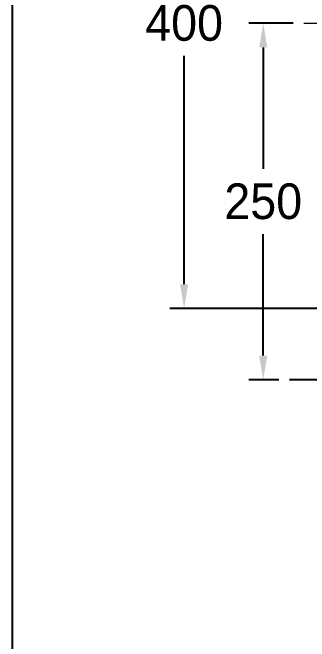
# Model space of a CAD drawing. Header units: millimetres. Extents: x 0 to 1800, y -67 to 2530.
# Drawn here: x 0 to 208.2, y 1128.9 to 1569.7 of the extents above; entities that cross this region are included whole.
import ezdxf
from ezdxf.lldxf.tags import DXFTag

# ---------------------------------------------------------------- set-up
doc = ezdxf.new("R2010")
doc.units = ezdxf.units.MM
for name, color, linetype in [('도각라인', 7, 'Continuous'), ('중심선', 1, 'DASHED'), ('치수선', 7, 'Continuous')]:
    doc.layers.add(name, color=color, linetype=linetype)
doc.styles.add('____', font='')
doc.styles.get('____').set_extended_font_data('굴림')
tags = doc.linetypes.add('DASHDOT', pattern=[70, 31, -13, 13, -13]).pattern_tags.tags
tags[10:11] = [DXFTag(74, 4), DXFTag(75, 0), DXFTag(340, '0'), DXFTag(46, 0.0), DXFTag(50, 0.0), DXFTag(44, 0.0), DXFTag(45, 0.0)]
tags[8:9] = [DXFTag(74, 4), DXFTag(75, 0), DXFTag(340, '0'), DXFTag(46, 0.0), DXFTag(50, 0.0), DXFTag(44, 0.0), DXFTag(45, 0.0)]
tags[6:7] = [DXFTag(74, 4), DXFTag(75, 0), DXFTag(340, '0'), DXFTag(46, 0.0), DXFTag(50, 0.0), DXFTag(44, 0.0), DXFTag(45, 0.0)]
tags[4:5] = [DXFTag(74, 4), DXFTag(75, 0), DXFTag(340, '0'), DXFTag(46, 0.0), DXFTag(50, 0.0), DXFTag(44, 0.0), DXFTag(45, 0.0)]
tags = doc.linetypes.add('DASHED', pattern=[25.72, 12.86, -12.86]).pattern_tags.tags
tags[6:7] = [DXFTag(74, 4), DXFTag(75, 0), DXFTag(340, '0'), DXFTag(46, 0.0), DXFTag(50, 0.0), DXFTag(44, 0.0), DXFTag(45, 0.0)]
tags[4:5] = [DXFTag(74, 4), DXFTag(75, 0), DXFTag(340, '0'), DXFTag(46, 0.0), DXFTag(50, 0.0), DXFTag(44, 0.0), DXFTag(45, 0.0)]
doc.dimstyles.new('MSADIM', dxfattribs={"dimtxt": 33, "dimasz": 17, "dimexe": 10, "dimexo": 7.5, "dimgap": 10, "dimtad": 0, "dimtih": 1, "dimtoh": 1, "dimdec": 0, "dimzin": 1, "dimdsep": 46, "dimtxsty": '____', "dimcen": 11.25, "dimadec": 0, "dimazin": 0, "dimtfac": 1, "dimtdec": 0, "dimtix": 1, "dimtmove": 0, "dimatfit": 3, "dimfxl": 0, "dimtolj": 1, "dimtzin": 1, "dimarcsym": 0})

# ---------------------------------------------------------------- blocks, each defined once
blk = doc.blocks.new('*D1')
at = {"layer": '치수선', "color": 0, "linetype": 'Continuous', "lineweight": -2}
for p, q in [((555.56, 1762.3), (110.31, 1762.3)), ((120.31, 1745.3), (120.31, 1585.13)), ((120.31, 1379.3), (120.31, 1539.47)), ((555.56, 1362.3), (110.31, 1362.3))]:
    blk.add_line(p, q, dxfattribs=at)
at = {"layer": '치수선', "color": 0, "linetype": 'Continuous'}
for points in [[(117.48, 1745.3), (123.14, 1745.3), (120.31, 1762.3)], [(117.48, 1379.3), (123.14, 1379.3), (120.31, 1362.3)]]:
    blk.add_solid(points, dxfattribs=at)
at = {"layer": '치수선', "color": 0, "linetype": 'Continuous', "insert": (120.31, 1562.3), "char_height": 25, "attachment_point": 5, "style": '____'}
blk.add_mtext('\\A1;400', dxfattribs=at)
blk = doc.blocks.new('*D4')
at = {"layer": '치수선', "color": 0, "linetype": 'Continuous', "lineweight": -2}
for p, q in [((196.7, 1562.3), (165.8, 1562.3)), ((175.8, 1545.3), (175.8, 1460.12)), ((175.8, 1329.3), (175.8, 1414.48)), ((186.7, 1312.3), (165.8, 1312.3))]:
    blk.add_line(p, q, dxfattribs=at)
at = {"layer": '치수선', "color": 0, "linetype": 'Continuous'}
for points in [[(172.97, 1545.3), (178.64, 1545.3), (175.8, 1562.3)], [(172.97, 1329.3), (178.64, 1329.3), (175.8, 1312.3)]]:
    blk.add_solid(points, dxfattribs=at)
at = {"layer": '치수선', "color": 0, "linetype": 'Continuous', "insert": (175.8, 1437.3), "char_height": 25, "attachment_point": 5, "style": '____'}
blk.add_mtext('\\A1;250', dxfattribs=at)

msp = doc.modelspace()

# ---------------------------------------------------------------- linework, layer by layer
at = {"layer": '도각라인', "color": 7}
msp.add_line((0, 0), (0, 2530), dxfattribs=at)
at = {"layer": '중심선', "linetype": 'DASHDOT', "lineweight": 18}
msp.add_line((204.2, 1562.3), (984.2, 1562.3), dxfattribs=at)
at = {"layer": '중심선', "linetype": 'DASHDOT'}
msp.add_line((378.62, 1312.3), (194.2, 1312.3), dxfattribs=at)

# ---------------------------------------------------------------- dimensions: what is measured, and where the dimension line sits
at = {"layer": '치수선', "linetype": 'Continuous'}
for base, p1, p2, angle, picture, middle in [((120.31, 1762.3), (563.06, 1362.3), (563.06, 1762.3), 270, '*D1', (120.31, 1562.3)), ((175.8, 1562.3), (194.2, 1312.3), (204.2, 1562.3), 90, '*D4', (175.8, 1437.3))]:
    dim = msp.add_linear_dim(base=base, p1=p1, p2=p2, angle=angle, dimstyle='MSADIM', override={"dimtxt": 25}, dxfattribs=at)
    dim.commit()
    dim.dimension.update_dxf_attribs({"geometry": picture, "text_midpoint": middle})

doc.saveas('drawing.dxf')
